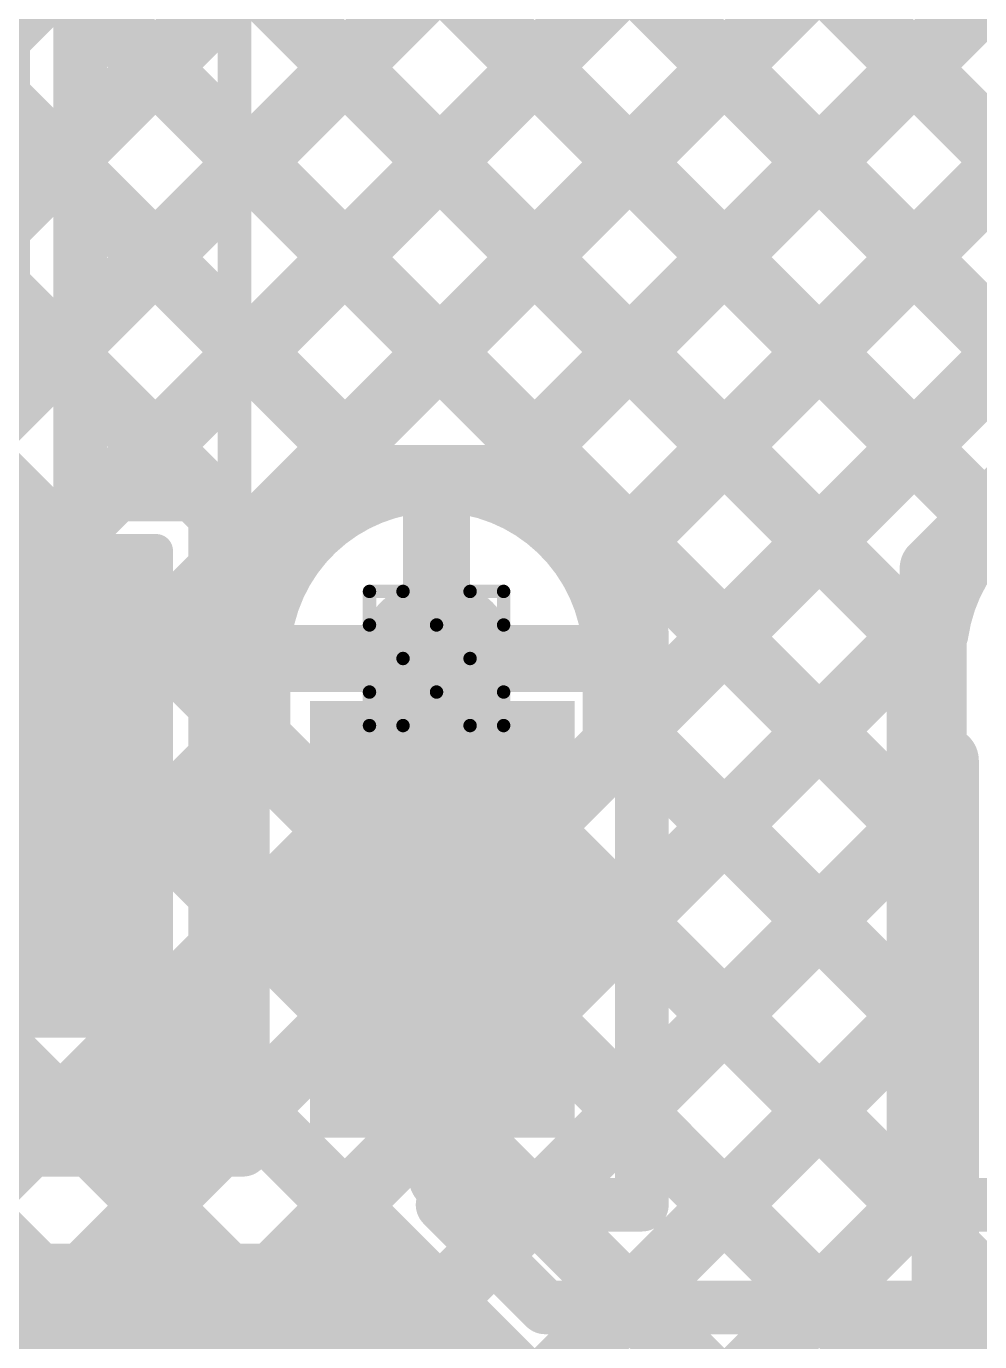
# Model space of a CAD drawing. Header units: inches. Extents: x -1.9 to 9.4, y 0 to 6.7.
# Drawn here: x 0.9163 to 1.0585, y 3.0198 to 3.2159 of the extents above; entities that cross this region are included whole.
import ezdxf

# ---------------------------------------------------------------- set-up
doc = ezdxf.new("R2010")
doc.units = ezdxf.units.IN
doc.header["$MEASUREMENT"] = 0
for name, color, linetype in [('Bottom Layer', 5, 'Continuous'), ('Drill Drawing', 1, 'Continuous'), ('Top Layer', 1, 'Continuous'), ('Top Overlay', 2, 'Continuous'), ('Top Paste', 8, 'Continuous'), ('Top Solder', 216, 'Continuous'), ('Via Holes', 16, 'Continuous')]:
    doc.layers.add(name, color=color, linetype=linetype)

# ---------------------------------------------------------------- blocks, each defined once
blk = doc.blocks.new('SOP_4_2_54_11')
at = {"layer": 'Top Layer'}
blk.add_hatch(color=1, dxfattribs=at).paths.add_polyline_path([(0.09449, -0.03425), (0.15157, -0.03425), (0.15157, -0.06575), (0.09449, -0.06575)])
at = {"layer": 'Top Paste'}
blk.add_hatch(color=8, dxfattribs=at).paths.add_polyline_path([(0.09449, -0.03425), (0.15157, -0.03425), (0.15157, -0.06575), (0.09449, -0.06575)])
at = {"layer": 'Top Solder'}
blk.add_hatch(color=216, dxfattribs=at).paths.add_polyline_path([(0.09049, -0.03025), (0.15557, -0.03025), (0.15557, -0.06975), (0.09049, -0.06975)])
at = {"layer": 'Top Overlay'}
blk.add_lwpolyline([(0.066, -0.081, 0.005, 0.005, 0), (-0.052, -0.081, 0.005, 0.005, 0)], format="xyseb", dxfattribs=at)
blk.add_lwpolyline([(0.06475, -0.081, 0.0025, 0.0025, 1), (0.06725, -0.081, 0.0025, 0.0025, 1)], format="xyseb", close=True, dxfattribs=at)
blk = doc.blocks.new('R___1206_12')
at = {"layer": 'Top Layer'}
for points in [[(-0.08, 0.035), (-0.02, 0.035), (-0.02, -0.035), (-0.08, -0.035)], [(0.02, 0.035), (0.08, 0.035), (0.08, -0.035), (0.02, -0.035)]]:
    blk.add_hatch(color=1, dxfattribs=at).paths.add_polyline_path(points)
at = {"layer": 'Top Paste'}
for points in [[(-0.08, 0.035), (-0.02, 0.035), (-0.02, -0.035), (-0.08, -0.035)], [(0.02, 0.035), (0.08, 0.035), (0.08, -0.035), (0.02, -0.035)]]:
    blk.add_hatch(color=8, dxfattribs=at).paths.add_polyline_path(points)
at = {"layer": 'Top Solder'}
for points in [[(-0.084, 0.039), (-0.016, 0.039), (-0.016, -0.039), (-0.084, -0.039)], [(0.016, 0.039), (0.084, 0.039), (0.084, -0.039), (0.016, -0.039)]]:
    blk.add_hatch(color=216, dxfattribs=at).paths.add_polyline_path(points)
at = {"layer": 'Top Overlay'}
for points in [[(-0.084, 0.039, 0.005, 0.005, 0), (0.084, 0.039, 0.005, 0.005, 0)], [(-0.084, 0.039, 0.005, 0.005, 0), (-0.084, -0.039, 0.005, 0.005, 0)], [(0.084, 0.039, 0.005, 0.005, 0), (0.084, -0.039, 0.005, 0.005, 0)], [(-0.084, -0.039, 0.005, 0.005, 0), (0.084, -0.039, 0.005, 0.005, 0)]]:
    blk.add_lwpolyline(points, format="xyseb", dxfattribs=at)
for points in [[(-0.08525, 0.039, 0.0025, 0.0025, 1), (-0.08275, 0.039, 0.0025, 0.0025, 1)], [(-0.08525, 0.039, 0.0025, 0.0025, 1), (-0.08275, 0.039, 0.0025, 0.0025, 1)], [(0.08275, 0.039, 0.0025, 0.0025, 1), (0.08525, 0.039, 0.0025, 0.0025, 1)], [(0.08275, 0.039, 0.0025, 0.0025, 1), (0.08525, 0.039, 0.0025, 0.0025, 1)], [(-0.08525, -0.039, 0.0025, 0.0025, 1), (-0.08275, -0.039, 0.0025, 0.0025, 1)], [(-0.08525, -0.039, 0.0025, 0.0025, 1), (-0.08275, -0.039, 0.0025, 0.0025, 1)], [(0.08275, -0.039, 0.0025, 0.0025, 1), (0.08525, -0.039, 0.0025, 0.0025, 1)], [(0.08275, -0.039, 0.0025, 0.0025, 1), (0.08525, -0.039, 0.0025, 0.0025, 1)]]:
    blk.add_lwpolyline(points, format="xyseb", close=True, dxfattribs=at)
blk = doc.blocks.new('SMA_DO_214AC__22')
at = {"layer": 'Top Layer'}
blk.add_hatch(color=1, dxfattribs=at).paths.add_polyline_path([(0.04331, 0.05512), (0.1063, 0.05512), (0.1063, -0.05512), (0.04331, -0.05512)])
at = {"layer": 'Top Paste'}
blk.add_hatch(color=8, dxfattribs=at).paths.add_polyline_path([(0.04331, 0.05512), (0.1063, 0.05512), (0.1063, -0.05512), (0.04331, -0.05512)])
at = {"layer": 'Top Solder'}
blk.add_hatch(color=216, dxfattribs=at).paths.add_polyline_path([(0.03931, 0.05912), (0.1103, 0.05912), (0.1103, -0.05912), (0.03931, -0.05912)])
at = {"layer": 'Top Overlay'}
for points in [[(0.1119, -0.04656, 0.005, 0.005, 0), (0.1119, -0.06034, 0.005, 0.005, 0)], [(-0.11745, -0.06034, 0.005, 0.005, 0), (0.1119, -0.06034, 0.005, 0.005, 0)]]:
    blk.add_lwpolyline(points, format="xyseb", dxfattribs=at)
for points in [[(0.11065, -0.04656, 0.0025, 0.0025, 1), (0.11315, -0.04656, 0.0025, 0.0025, 1)], [(0.11065, -0.06034, 0.0025, 0.0025, 1), (0.11315, -0.06034, 0.0025, 0.0025, 1)], [(0.11065, -0.06034, 0.0025, 0.0025, 1), (0.11315, -0.06034, 0.0025, 0.0025, 1)]]:
    blk.add_lwpolyline(points, format="xyseb", close=True, dxfattribs=at)

msp = doc.modelspace()

# ---------------------------------------------------------------- hatches: boundary and pattern name
at = {"layer": 'Bottom Layer'}
h = msp.add_hatch(color=5, dxfattribs=at)
edge = h.paths.add_edge_path()
edge.add_arc((0.97748, 3.12168), 0.01181, 0, 360)
at = {"layer": 'Top Layer'}
h = msp.add_hatch(color=1, dxfattribs=at)
edge = h.paths.add_edge_path()
edge.add_arc((0.97748, 3.12168), 0.01181, 0, 360)
at = {"layer": 'Via Holes'}
h = msp.add_hatch(color=7, dxfattribs=at)
edge = h.paths.add_edge_path()
edge.add_arc((0.97748, 3.12168), 0.00591, 0, 360)

# ---------------------------------------------------------------- linework, layer by layer
at = {"layer": 'Bottom Layer'}
for points in [[(0.16792, 2.47046, 0.01, 0.01, 0), (1.06697, 3.36951, 0.01, 0.01, 0)], [(0.18206, 2.45632, 0.01, 0.01, 0), (1.09526, 3.36951, 0.01, 0.01, 0)], [(0.1962, 2.44217, 0.01, 0.01, 0), (1.12354, 3.36951, 0.01, 0.01, 0)], [(0.22389, 2.44157, 0.01, 0.01, 0), (1.15183, 3.36951, 0.01, 0.01, 0)], [(0.25217, 2.44157, 0.01, 0.01, 0), (1.18011, 3.36951, 0.01, 0.01, 0)], [(0.57783, 3.36951, 0.01, 0.01, 0), (1.01651, 2.93083, 0.01, 0.01, 0)], [(0.60611, 3.36951, 0.01, 0.01, 0), (1.04136, 2.93426, 0.01, 0.01, 0)], [(0.6344, 3.36951, 0.01, 0.01, 0), (1.05334, 2.95057, 0.01, 0.01, 0)], [(0.66268, 3.36951, 0.01, 0.01, 0), (1.05334, 2.97885, 0.01, 0.01, 0)], [(0.69096, 3.36951, 0.01, 0.01, 0), (0.95067, 3.10981, 0.01, 0.01, 0)], [(0.71925, 3.36951, 0.01, 0.01, 0), (0.95217, 3.13659, 0.01, 0.01, 0)], [(0.74753, 3.36951, 0.01, 0.01, 0), (0.96856, 3.14849, 0.01, 0.01, 0)], [(0.77582, 3.36951, 0.01, 0.01, 0), (1.05334, 3.09199, 0.01, 0.01, 0)], [(0.8041, 3.36951, 0.01, 0.01, 0), (1.05153, 3.12209, 0.01, 0.01, 0)], [(0.83239, 3.36951, 0.01, 0.01, 0), (1.05917, 3.14273, 0.01, 0.01, 0)], [(0.86067, 3.36951, 0.01, 0.01, 0), (1.08169, 3.14849, 0.01, 0.01, 0)], [(0.88895, 3.36951, 0.01, 0.01, 0), (1.17583, 3.08264, 0.01, 0.01, 0)], [(0.98737, 3.14849, 0.01, 0.01, 0), (1.2084, 3.36951, 0.01, 0.01, 0)], [(1.00327, 3.1361, 0.01, 0.01, 0), (1.23668, 3.36951, 0.01, 0.01, 0)], [(1.00429, 3.10884, 0.01, 0.01, 0), (1.26496, 3.36951, 0.01, 0.01, 0)], [(1.00429, 3.10884, 0.01, 0.01, 0), (1.26496, 3.36951, 0.01, 0.01, 0)], [(0.95067, 3.13508, 0.01, 0.01, 0), (0.96407, 3.14849, 0.01, 0.01, 0)], [(0.96407, 3.14849, 0.01, 0.01, 0), (0.99088, 3.14849, 0.01, 0.01, 0)], [(0.99088, 3.14849, 0.01, 0.01, 0), (1.00429, 3.13508, 0.01, 0.01, 0)], [(1.05153, 3.13508, 0.01, 0.01, 0), (1.06493, 3.14849, 0.01, 0.01, 0)], [(0.97748, 3.12168, 0.01, 0.01, 0), (0.97748, 3.14349, 0.01, 0.01, 0)], [(0.95067, 3.10827, 0.01, 0.01, 0), (0.95067, 3.13508, 0.01, 0.01, 0)], [(1.00429, 3.10827, 0.01, 0.01, 0), (1.00429, 3.13508, 0.01, 0.01, 0)], [(1.05153, 3.10827, 0.01, 0.01, 0), (1.05153, 3.13508, 0.01, 0.01, 0)], [(0.85456, 2.93083, 0.01, 0.01, 0), (1.05153, 3.12779, 0.01, 0.01, 0)], [(0.95567, 3.12168, 0.01, 0.01, 0), (0.97748, 3.12168, 0.01, 0.01, 0)], [(0.97748, 3.12168, 0.01, 0.01, 0), (0.99929, 3.12168, 0.01, 0.01, 0)], [(0.97748, 3.09987, 0.01, 0.01, 0), (0.97748, 3.12168, 0.01, 0.01, 0)], [(0.28046, 2.44157, 0.01, 0.01, 0), (0.95067, 3.11179, 0.01, 0.01, 0)], [(1.00429, 3.11276, 0.01, 0.01, 0), (1.05334, 3.06371, 0.01, 0.01, 0)], [(0.95067, 3.10981, 0.01, 0.01, 0), (0.96561, 3.09487, 0.01, 0.01, 0)], [(0.95067, 3.10827, 0.01, 0.01, 0), (0.96407, 3.09487, 0.01, 0.01, 0)], [(0.99032, 3.09487, 0.01, 0.01, 0), (1.00429, 3.10884, 0.01, 0.01, 0)], [(0.99032, 3.09487, 0.01, 0.01, 0), (1.00429, 3.10884, 0.01, 0.01, 0)], [(0.99088, 3.09487, 0.01, 0.01, 0), (1.00429, 3.10827, 0.01, 0.01, 0)], [(1.05334, 2.94624, 0.01, 0.01, 0), (1.05334, 3.10646, 0.01, 0.01, 0)], [(0.88285, 2.93083, 0.01, 0.01, 0), (1.05334, 3.10132, 0.01, 0.01, 0)], [(0.79799, 2.93083, 0.01, 0.01, 0), (0.96305, 3.09589, 0.01, 0.01, 0)], [(0.99239, 3.09637, 0.01, 0.01, 0), (1.05334, 3.03542, 0.01, 0.01, 0)], [(0.82628, 2.93083, 0.01, 0.01, 0), (0.99032, 3.09487, 0.01, 0.01, 0)], [(0.82628, 2.93083, 0.01, 0.01, 0), (0.99032, 3.09487, 0.01, 0.01, 0)], [(0.96407, 3.09487, 0.01, 0.01, 0), (0.99088, 3.09487, 0.01, 0.01, 0)], [(0.96561, 3.09487, 0.01, 0.01, 0), (1.05334, 3.00714, 0.01, 0.01, 0)], [(0.91113, 2.93083, 0.01, 0.01, 0), (1.05334, 3.07303, 0.01, 0.01, 0)], [(0.93942, 2.93083, 0.01, 0.01, 0), (1.05334, 3.04475, 0.01, 0.01, 0)], [(0.9677, 2.93083, 0.01, 0.01, 0), (1.05334, 3.01647, 0.01, 0.01, 0)]]:
    msp.add_lwpolyline(points, format="xyseb", dxfattribs=at)
for points in [[(0.96157, 3.14849, 0.005, 0.005, 1), (0.96657, 3.14849, 0.005, 0.005, 1)], [(0.96157, 3.14849, 0.005, 0.005, 1), (0.96657, 3.14849, 0.005, 0.005, 1)], [(0.96606, 3.14849, 0.005, 0.005, 1), (0.97106, 3.14849, 0.005, 0.005, 1)], [(0.98487, 3.14849, 0.005, 0.005, 1), (0.98987, 3.14849, 0.005, 0.005, 1)], [(0.98838, 3.14849, 0.005, 0.005, 1), (0.99338, 3.14849, 0.005, 0.005, 1)], [(0.98838, 3.14849, 0.005, 0.005, 1), (0.99338, 3.14849, 0.005, 0.005, 1)], [(0.97498, 3.14349, 0.005, 0.005, 1), (0.97998, 3.14349, 0.005, 0.005, 1)], [(1.05667, 3.14273, 0.005, 0.005, 1), (1.06167, 3.14273, 0.005, 0.005, 1)], [(0.94967, 3.13659, 0.005, 0.005, 1), (0.95467, 3.13659, 0.005, 0.005, 1)], [(0.94817, 3.13508, 0.005, 0.005, 1), (0.95317, 3.13508, 0.005, 0.005, 1)], [(0.94817, 3.13508, 0.005, 0.005, 1), (0.95317, 3.13508, 0.005, 0.005, 1)], [(1.00077, 3.1361, 0.005, 0.005, 1), (1.00577, 3.1361, 0.005, 0.005, 1)], [(1.00179, 3.13508, 0.005, 0.005, 1), (1.00679, 3.13508, 0.005, 0.005, 1)], [(1.00179, 3.13508, 0.005, 0.005, 1), (1.00679, 3.13508, 0.005, 0.005, 1)], [(1.04903, 3.13508, 0.005, 0.005, 1), (1.05403, 3.13508, 0.005, 0.005, 1)], [(1.04903, 3.13508, 0.005, 0.005, 1), (1.05403, 3.13508, 0.005, 0.005, 1)], [(1.04903, 3.12779, 0.005, 0.005, 1), (1.05403, 3.12779, 0.005, 0.005, 1)], [(0.95317, 3.12168, 0.005, 0.005, 1), (0.95817, 3.12168, 0.005, 0.005, 1)], [(0.97498, 3.12168, 0.005, 0.005, 1), (0.97998, 3.12168, 0.005, 0.005, 1)], [(0.97498, 3.12168, 0.005, 0.005, 1), (0.97998, 3.12168, 0.005, 0.005, 1)], [(0.97498, 3.12168, 0.005, 0.005, 1), (0.97998, 3.12168, 0.005, 0.005, 1)], [(0.97498, 3.12168, 0.005, 0.005, 1), (0.97998, 3.12168, 0.005, 0.005, 1)], [(0.99679, 3.12168, 0.005, 0.005, 1), (1.00179, 3.12168, 0.005, 0.005, 1)], [(1.04903, 3.12209, 0.005, 0.005, 1), (1.05403, 3.12209, 0.005, 0.005, 1)], [(0.94817, 3.11179, 0.005, 0.005, 1), (0.95317, 3.11179, 0.005, 0.005, 1)], [(1.00179, 3.11276, 0.005, 0.005, 1), (1.00679, 3.11276, 0.005, 0.005, 1)], [(0.94817, 3.10981, 0.005, 0.005, 1), (0.95317, 3.10981, 0.005, 0.005, 1)], [(0.94817, 3.10981, 0.005, 0.005, 1), (0.95317, 3.10981, 0.005, 0.005, 1)], [(0.94817, 3.10827, 0.005, 0.005, 1), (0.95317, 3.10827, 0.005, 0.005, 1)], [(0.94817, 3.10827, 0.005, 0.005, 1), (0.95317, 3.10827, 0.005, 0.005, 1)], [(1.00179, 3.10884, 0.005, 0.005, 1), (1.00679, 3.10884, 0.005, 0.005, 1)], [(1.00179, 3.10884, 0.005, 0.005, 1), (1.00679, 3.10884, 0.005, 0.005, 1)], [(1.00179, 3.10884, 0.005, 0.005, 1), (1.00679, 3.10884, 0.005, 0.005, 1)], [(1.00179, 3.10884, 0.005, 0.005, 1), (1.00679, 3.10884, 0.005, 0.005, 1)], [(1.00179, 3.10827, 0.005, 0.005, 1), (1.00679, 3.10827, 0.005, 0.005, 1)], [(1.00179, 3.10827, 0.005, 0.005, 1), (1.00679, 3.10827, 0.005, 0.005, 1)], [(1.04903, 3.10827, 0.005, 0.005, 1), (1.05403, 3.10827, 0.005, 0.005, 1)], [(1.05084, 3.10646, 0.005, 0.005, 1), (1.05584, 3.10646, 0.005, 0.005, 1)], [(1.05084, 3.10132, 0.005, 0.005, 1), (1.05584, 3.10132, 0.005, 0.005, 1)], [(0.97498, 3.09987, 0.005, 0.005, 1), (0.97998, 3.09987, 0.005, 0.005, 1)], [(0.96055, 3.09589, 0.005, 0.005, 1), (0.96555, 3.09589, 0.005, 0.005, 1)], [(0.98989, 3.09637, 0.005, 0.005, 1), (0.99489, 3.09637, 0.005, 0.005, 1)], [(0.96157, 3.09487, 0.005, 0.005, 1), (0.96657, 3.09487, 0.005, 0.005, 1)], [(0.96157, 3.09487, 0.005, 0.005, 1), (0.96657, 3.09487, 0.005, 0.005, 1)], [(0.96311, 3.09487, 0.005, 0.005, 1), (0.96811, 3.09487, 0.005, 0.005, 1)], [(0.96311, 3.09487, 0.005, 0.005, 1), (0.96811, 3.09487, 0.005, 0.005, 1)], [(0.98782, 3.09487, 0.005, 0.005, 1), (0.99282, 3.09487, 0.005, 0.005, 1)], [(0.98782, 3.09487, 0.005, 0.005, 1), (0.99282, 3.09487, 0.005, 0.005, 1)], [(0.98782, 3.09487, 0.005, 0.005, 1), (0.99282, 3.09487, 0.005, 0.005, 1)], [(0.98782, 3.09487, 0.005, 0.005, 1), (0.99282, 3.09487, 0.005, 0.005, 1)], [(0.98838, 3.09487, 0.005, 0.005, 1), (0.99338, 3.09487, 0.005, 0.005, 1)], [(0.98838, 3.09487, 0.005, 0.005, 1), (0.99338, 3.09487, 0.005, 0.005, 1)], [(1.05084, 3.09199, 0.005, 0.005, 1), (1.05584, 3.09199, 0.005, 0.005, 1)], [(1.05084, 3.07303, 0.005, 0.005, 1), (1.05584, 3.07303, 0.005, 0.005, 1)], [(1.05084, 3.06371, 0.005, 0.005, 1), (1.05584, 3.06371, 0.005, 0.005, 1)], [(1.05084, 3.04475, 0.005, 0.005, 1), (1.05584, 3.04475, 0.005, 0.005, 1)], [(1.05084, 3.03542, 0.005, 0.005, 1), (1.05584, 3.03542, 0.005, 0.005, 1)], [(1.05084, 3.01647, 0.005, 0.005, 1), (1.05584, 3.01647, 0.005, 0.005, 1)]]:
    msp.add_lwpolyline(points, format="xyseb", close=True, dxfattribs=at)
at = {"layer": 'Drill Drawing'}
for points in [[(0.96748, 3.12668, 0.002, 0.002, 0), (0.96748, 3.13168, 0.002, 0.002, 0)], [(0.96748, 3.13168, 0.002, 0.002, 0), (0.97248, 3.13168, 0.002, 0.002, 0)], [(0.97248, 3.13168, 0.002, 0.002, 0), (0.97748, 3.12668, 0.002, 0.002, 0)], [(0.97748, 3.12668, 0.002, 0.002, 0), (0.98248, 3.13168, 0.002, 0.002, 0)], [(0.98248, 3.13168, 0.002, 0.002, 0), (0.98748, 3.13168, 0.002, 0.002, 0)], [(0.98748, 3.12668, 0.002, 0.002, 0), (0.98748, 3.13168, 0.002, 0.002, 0)], [(0.96748, 3.12668, 0.002, 0.002, 0), (0.97248, 3.12168, 0.002, 0.002, 0)], [(0.98248, 3.12168, 0.002, 0.002, 0), (0.98748, 3.12668, 0.002, 0.002, 0)], [(0.96748, 3.11668, 0.002, 0.002, 0), (0.97248, 3.12168, 0.002, 0.002, 0)], [(0.98248, 3.12168, 0.002, 0.002, 0), (0.98748, 3.11668, 0.002, 0.002, 0)], [(0.96748, 3.11168, 0.002, 0.002, 0), (0.96748, 3.11668, 0.002, 0.002, 0)], [(0.97248, 3.11168, 0.002, 0.002, 0), (0.97748, 3.11668, 0.002, 0.002, 0)], [(0.97748, 3.11668, 0.002, 0.002, 0), (0.98248, 3.11168, 0.002, 0.002, 0)], [(0.98748, 3.11168, 0.002, 0.002, 0), (0.98748, 3.11668, 0.002, 0.002, 0)], [(0.96748, 3.11168, 0.002, 0.002, 0), (0.97248, 3.11168, 0.002, 0.002, 0)], [(0.98248, 3.11168, 0.002, 0.002, 0), (0.98748, 3.11168, 0.002, 0.002, 0)]]:
    msp.add_lwpolyline(points, format="xyseb", dxfattribs=at)
for points in [[(0.96698, 3.13168, 0.001, 0.001, 1), (0.96798, 3.13168, 0.001, 0.001, 1)], [(0.96698, 3.13168, 0.001, 0.001, 1), (0.96798, 3.13168, 0.001, 0.001, 1)], [(0.97198, 3.13168, 0.001, 0.001, 1), (0.97298, 3.13168, 0.001, 0.001, 1)], [(0.97198, 3.13168, 0.001, 0.001, 1), (0.97298, 3.13168, 0.001, 0.001, 1)], [(0.98198, 3.13168, 0.001, 0.001, 1), (0.98298, 3.13168, 0.001, 0.001, 1)], [(0.98198, 3.13168, 0.001, 0.001, 1), (0.98298, 3.13168, 0.001, 0.001, 1)], [(0.98698, 3.13168, 0.001, 0.001, 1), (0.98798, 3.13168, 0.001, 0.001, 1)], [(0.98698, 3.13168, 0.001, 0.001, 1), (0.98798, 3.13168, 0.001, 0.001, 1)], [(0.96698, 3.12668, 0.001, 0.001, 1), (0.96798, 3.12668, 0.001, 0.001, 1)], [(0.96698, 3.12668, 0.001, 0.001, 1), (0.96798, 3.12668, 0.001, 0.001, 1)], [(0.97698, 3.12668, 0.001, 0.001, 1), (0.97798, 3.12668, 0.001, 0.001, 1)], [(0.97698, 3.12668, 0.001, 0.001, 1), (0.97798, 3.12668, 0.001, 0.001, 1)], [(0.98698, 3.12668, 0.001, 0.001, 1), (0.98798, 3.12668, 0.001, 0.001, 1)], [(0.98698, 3.12668, 0.001, 0.001, 1), (0.98798, 3.12668, 0.001, 0.001, 1)], [(0.97198, 3.12168, 0.001, 0.001, 1), (0.97298, 3.12168, 0.001, 0.001, 1)], [(0.97198, 3.12168, 0.001, 0.001, 1), (0.97298, 3.12168, 0.001, 0.001, 1)], [(0.98198, 3.12168, 0.001, 0.001, 1), (0.98298, 3.12168, 0.001, 0.001, 1)], [(0.98198, 3.12168, 0.001, 0.001, 1), (0.98298, 3.12168, 0.001, 0.001, 1)], [(0.96698, 3.11668, 0.001, 0.001, 1), (0.96798, 3.11668, 0.001, 0.001, 1)], [(0.96698, 3.11668, 0.001, 0.001, 1), (0.96798, 3.11668, 0.001, 0.001, 1)], [(0.97698, 3.11668, 0.001, 0.001, 1), (0.97798, 3.11668, 0.001, 0.001, 1)], [(0.97698, 3.11668, 0.001, 0.001, 1), (0.97798, 3.11668, 0.001, 0.001, 1)], [(0.98698, 3.11668, 0.001, 0.001, 1), (0.98798, 3.11668, 0.001, 0.001, 1)], [(0.98698, 3.11668, 0.001, 0.001, 1), (0.98798, 3.11668, 0.001, 0.001, 1)], [(0.96698, 3.11168, 0.001, 0.001, 1), (0.96798, 3.11168, 0.001, 0.001, 1)], [(0.96698, 3.11168, 0.001, 0.001, 1), (0.96798, 3.11168, 0.001, 0.001, 1)], [(0.97198, 3.11168, 0.001, 0.001, 1), (0.97298, 3.11168, 0.001, 0.001, 1)], [(0.97198, 3.11168, 0.001, 0.001, 1), (0.97298, 3.11168, 0.001, 0.001, 1)], [(0.98198, 3.11168, 0.001, 0.001, 1), (0.98298, 3.11168, 0.001, 0.001, 1)], [(0.98198, 3.11168, 0.001, 0.001, 1), (0.98298, 3.11168, 0.001, 0.001, 1)], [(0.98698, 3.11168, 0.001, 0.001, 1), (0.98798, 3.11168, 0.001, 0.001, 1)], [(0.98698, 3.11168, 0.001, 0.001, 1), (0.98798, 3.11168, 0.001, 0.001, 1)]]:
    msp.add_lwpolyline(points, format="xyseb", close=True, dxfattribs=at)
at = {"layer": 'Top Layer'}
for points in [[(0.92434, 3.19859, 0.008, 0.008, 0), (1.04859, 3.32285, 0.008, 0.008, 0)], [(0.92434, 3.17031, 0.008, 0.008, 0), (1.04859, 3.29456, 0.008, 0.008, 0)], [(0.92844, 3.14613, 0.008, 0.008, 0), (1.06863, 3.28632, 0.008, 0.008, 0)], [(0.94446, 3.13386, 0.008, 0.008, 0), (1.09691, 3.28632, 0.008, 0.008, 0)], [(0.97734, 3.28113, 0.008, 0.008, 0), (1.11934, 3.13913, 0.008, 0.008, 0)], [(0.98519, 3.14631, 0.008, 0.008, 0), (1.11934, 3.28046, 0.008, 0.008, 0)], [(0.93007, 3.27183, 0.008, 0.008, 0), (1.06105, 3.14085, 0.008, 0.008, 0)], [(0.95836, 3.27183, 0.008, 0.008, 0), (1.08315, 3.14704, 0.008, 0.008, 0)], [(0.92179, 3.25183, 0.008, 0.008, 0), (1.04859, 3.12502, 0.008, 0.008, 0)], [(1.00051, 3.13334, 0.008, 0.008, 0), (1.11934, 3.25217, 0.008, 0.008, 0)], [(0.92434, 3.20983, 0.008, 0.008, 0), (0.92434, 3.23983, 0.008, 0.008, 0)], [(1.00809, 3.11264, 0.008, 0.008, 0), (1.11934, 3.22389, 0.008, 0.008, 0)], [(1.00809, 3.11264, 0.008, 0.008, 0), (1.11934, 3.22389, 0.008, 0.008, 0)], [(0.92434, 3.22099, 0.008, 0.008, 0), (1.04859, 3.09674, 0.008, 0.008, 0)], [(0.92434, 3.15183, 0.008, 0.008, 0), (0.92434, 3.20983, 0.008, 0.008, 0)], [(0.92434, 3.15183, 0.008, 0.008, 0), (0.92434, 3.20983, 0.008, 0.008, 0)], [(0.92434, 3.19271, 0.008, 0.008, 0), (0.97051, 3.14653, 0.008, 0.008, 0)], [(0.92434, 3.16442, 0.008, 0.008, 0), (0.94264, 3.14613, 0.008, 0.008, 0)], [(0.92434, 3.14613, 0.008, 0.008, 0), (0.92434, 3.15183, 0.008, 0.008, 0)], [(0.95193, 3.12534, 0.008, 0.008, -0.866953), (1.00303, 3.12534, 0.008, 0.008, 0)], [(1.05279, 3.12534, 0.008, 0.008, -0.866953), (1.10389, 3.12534, 0.008, 0.008, 0)], [(0.92434, 3.14613, 0.008, 0.008, 0), (0.94446, 3.14613, 0.008, 0.008, 0)], [(0.94446, 3.05513, 0.008, 0.008, 0), (0.94446, 3.14613, 0.008, 0.008, 0)], [(0.94446, 3.14431, 0.008, 0.008, 0), (0.95479, 3.13398, 0.008, 0.008, 0)], [(0.97748, 3.12168, 0.01, 0.01, 0), (0.97748, 3.14349, 0.01, 0.01, 0)], [(1.04907, 3.12534, 0.008, 0.008, 0), (1.054, 3.13026, 0.008, 0.008, 0)], [(0.97748, 3.09168, 0.02, 0.02, 0), (0.97748, 3.12168, 0.02, 0.02, 0)], [(0.94859, 3.04844, 0.008, 0.008, 0), (0.94859, 3.12534, 0.008, 0.008, 0)], [(0.94859, 3.12534, 0.008, 0.008, 0), (0.95193, 3.12534, 0.008, 0.008, 0)], [(1.00303, 3.12534, 0.008, 0.008, 0), (1.00809, 3.12534, 0.008, 0.008, 0)], [(1.00809, 3.04025, 0.008, 0.008, 0), (1.00809, 3.12534, 0.008, 0.008, 0)], [(1.00809, 3.08435, 0.008, 0.008, 0), (1.04859, 3.12486, 0.008, 0.008, 0)], [(1.04859, 3.12534, 0.008, 0.008, 0), (1.05279, 3.12534, 0.008, 0.008, 0)], [(1.04859, 3.04025, 0.008, 0.008, 0), (1.04859, 3.12534, 0.008, 0.008, 0)], [(0.95567, 3.12168, 0.01, 0.01, 0), (0.97748, 3.12168, 0.01, 0.01, 0)], [(0.97748, 3.12168, 0.01, 0.01, 0), (0.99929, 3.12168, 0.01, 0.01, 0)], [(0.94446, 3.11602, 0.008, 0.008, 0), (0.94859, 3.11189, 0.008, 0.008, 0)], [(0.94446, 3.10557, 0.008, 0.008, 0), (0.94859, 3.10971, 0.008, 0.008, 0)], [(1.00809, 3.10896, 0.008, 0.008, 0), (1.04859, 3.06846, 0.008, 0.008, 0)], [(1.00809, 3.05607, 0.008, 0.008, 0), (1.04859, 3.09657, 0.008, 0.008, 0)], [(0.94446, 3.08774, 0.008, 0.008, 0), (0.94859, 3.0836, 0.008, 0.008, 0)], [(0.95259, 3.0828, 0.01, 0.01, 0), (0.97834, 3.0828, 0.01, 0.01, 0)], [(0.97834, 3.0828, 0.01, 0.01, 0), (1.00409, 3.0828, 0.01, 0.01, 0)], [(0.97834, 3.04425, 0.01, 0.01, 0), (0.97834, 3.0828, 0.01, 0.01, 0)], [(0.94446, 3.07729, 0.008, 0.008, 0), (0.94859, 3.08142, 0.008, 0.008, 0)], [(1.00809, 3.08068, 0.008, 0.008, 0), (1.10765, 2.98112, 0.008, 0.008, 0)], [(1.00525, 3.02494, 0.008, 0.008, 0), (1.04859, 3.06829, 0.008, 0.008, 0)], [(0.94446, 3.05945, 0.008, 0.008, 0), (0.94859, 3.05532, 0.008, 0.008, 0)], [(0.80622, 3.05513, 0.008, 0.008, 0), (0.94446, 3.05513, 0.008, 0.008, 0)], [(0.91561, 3.04844, 0.008, 0.008, 0), (0.9223, 3.05513, 0.008, 0.008, 0)], [(0.92049, 3.05513, 0.008, 0.008, 0), (0.92718, 3.04844, 0.008, 0.008, 0)], [(0.9439, 3.04844, 0.008, 0.008, 0), (0.94859, 3.05314, 0.008, 0.008, 0)], [(0.9439, 3.04844, 0.008, 0.008, 0), (0.94859, 3.05314, 0.008, 0.008, 0)], [(1.00809, 3.05239, 0.008, 0.008, 0), (1.03553, 3.02494, 0.008, 0.008, 0)], [(0.60222, 3.04844, 0.008, 0.008, 0), (0.94859, 3.04844, 0.008, 0.008, 0)], [(0.97838, 3.04025, 0.008, 0.008, 0), (1.00809, 3.04025, 0.008, 0.008, 0)], [(0.97838, 3.04025, 0.008, 0.008, 0), (0.99368, 3.02494, 0.008, 0.008, 0)], [(0.98532, 3.0333, 0.008, 0.008, 0), (0.99227, 3.04025, 0.008, 0.008, 0)], [(0.99194, 3.04025, 0.008, 0.008, 0), (1.00725, 3.02494, 0.008, 0.008, 0)], [(1.03353, 3.02494, 0.008, 0.008, 0), (1.04884, 3.04025, 0.008, 0.008, 0)], [(1.04859, 3.04025, 0.008, 0.008, 0), (1.10809, 3.04025, 0.008, 0.008, 0)], [(1.04903, 3.01216, 0.008, 0.008, 0), (1.07712, 3.04025, 0.008, 0.008, 0)], [(0.60222, 3.02194, 0.025, 0.025, 0), (0.95921, 3.02194, 0.025, 0.025, 0)], [(0.95921, 3.02194, 0.025, 0.025, 0), (0.98021, 3.00094, 0.025, 0.025, 0)], [(0.99368, 3.02494, 0.008, 0.008, 0), (1.04903, 3.02494, 0.008, 0.008, 0)], [(1.04903, 2.88671, 0.008, 0.008, 0), (1.04903, 3.02494, 0.008, 0.008, 0)]]:
    msp.add_lwpolyline(points, format="xyseb", dxfattribs=at)
for points in [[(0.92234, 3.20983, 0.004, 0.004, 1), (0.92634, 3.20983, 0.004, 0.004, 1)], [(0.92234, 3.20983, 0.004, 0.004, 1), (0.92634, 3.20983, 0.004, 0.004, 1)], [(0.92234, 3.20983, 0.004, 0.004, 1), (0.92634, 3.20983, 0.004, 0.004, 1)], [(0.92234, 3.19859, 0.004, 0.004, 1), (0.92634, 3.19859, 0.004, 0.004, 1)], [(0.92234, 3.19271, 0.004, 0.004, 1), (0.92634, 3.19271, 0.004, 0.004, 1)], [(0.92234, 3.17031, 0.004, 0.004, 1), (0.92634, 3.17031, 0.004, 0.004, 1)], [(0.92234, 3.16442, 0.004, 0.004, 1), (0.92634, 3.16442, 0.004, 0.004, 1)], [(0.92234, 3.15183, 0.004, 0.004, 1), (0.92634, 3.15183, 0.004, 0.004, 1)], [(0.92234, 3.15183, 0.004, 0.004, 1), (0.92634, 3.15183, 0.004, 0.004, 1)], [(0.92234, 3.15183, 0.004, 0.004, 1), (0.92634, 3.15183, 0.004, 0.004, 1)], [(0.92234, 3.14613, 0.004, 0.004, 1), (0.92634, 3.14613, 0.004, 0.004, 1)], [(0.92234, 3.14613, 0.004, 0.004, 1), (0.92634, 3.14613, 0.004, 0.004, 1)], [(0.92644, 3.14613, 0.004, 0.004, 1), (0.93044, 3.14613, 0.004, 0.004, 1)], [(0.94064, 3.14613, 0.004, 0.004, 1), (0.94464, 3.14613, 0.004, 0.004, 1)], [(0.94246, 3.14613, 0.004, 0.004, 1), (0.94646, 3.14613, 0.004, 0.004, 1)], [(0.94246, 3.14613, 0.004, 0.004, 1), (0.94646, 3.14613, 0.004, 0.004, 1)], [(0.96851, 3.14653, 0.004, 0.004, 1), (0.97251, 3.14653, 0.004, 0.004, 1)], [(0.98319, 3.14631, 0.004, 0.004, 1), (0.98719, 3.14631, 0.004, 0.004, 1)], [(0.94246, 3.14431, 0.004, 0.004, 1), (0.94646, 3.14431, 0.004, 0.004, 1)], [(0.97498, 3.14349, 0.005, 0.005, 1), (0.97998, 3.14349, 0.005, 0.005, 1)], [(1.05905, 3.14085, 0.004, 0.004, 1), (1.06305, 3.14085, 0.004, 0.004, 1)], [(0.94246, 3.13386, 0.004, 0.004, 1), (0.94646, 3.13386, 0.004, 0.004, 1)], [(0.95279, 3.13398, 0.004, 0.004, 1), (0.95679, 3.13398, 0.004, 0.004, 1)], [(0.99851, 3.13334, 0.004, 0.004, 1), (1.00251, 3.13334, 0.004, 0.004, 1)], [(1.052, 3.13026, 0.004, 0.004, 1), (1.056, 3.13026, 0.004, 0.004, 1)], [(0.97248, 3.12168, 0.01, 0.01, 1), (0.98248, 3.12168, 0.01, 0.01, 1)], [(0.94659, 3.12534, 0.004, 0.004, 1), (0.95059, 3.12534, 0.004, 0.004, 1)], [(0.94659, 3.12534, 0.004, 0.004, 1), (0.95059, 3.12534, 0.004, 0.004, 1)], [(0.94993, 3.12534, 0.004, 0.004, 1), (0.95393, 3.12534, 0.004, 0.004, 1)], [(0.94993, 3.12534, 0.004, 0.004, 1), (0.95393, 3.12534, 0.004, 0.004, 1)], [(1.00103, 3.12534, 0.004, 0.004, 1), (1.00503, 3.12534, 0.004, 0.004, 1)], [(1.00103, 3.12534, 0.004, 0.004, 1), (1.00503, 3.12534, 0.004, 0.004, 1)], [(1.00609, 3.12534, 0.004, 0.004, 1), (1.01009, 3.12534, 0.004, 0.004, 1)], [(1.00609, 3.12534, 0.004, 0.004, 1), (1.01009, 3.12534, 0.004, 0.004, 1)], [(1.04659, 3.12534, 0.004, 0.004, 1), (1.05059, 3.12534, 0.004, 0.004, 1)], [(1.04659, 3.12534, 0.004, 0.004, 1), (1.05059, 3.12534, 0.004, 0.004, 1)], [(1.04659, 3.12502, 0.004, 0.004, 1), (1.05059, 3.12502, 0.004, 0.004, 1)], [(1.04659, 3.12486, 0.004, 0.004, 1), (1.05059, 3.12486, 0.004, 0.004, 1)], [(1.04707, 3.12534, 0.004, 0.004, 1), (1.05107, 3.12534, 0.004, 0.004, 1)], [(1.05079, 3.12534, 0.004, 0.004, 1), (1.05479, 3.12534, 0.004, 0.004, 1)], [(1.05079, 3.12534, 0.004, 0.004, 1), (1.05479, 3.12534, 0.004, 0.004, 1)], [(0.95317, 3.12168, 0.005, 0.005, 1), (0.95817, 3.12168, 0.005, 0.005, 1)], [(0.97498, 3.12168, 0.005, 0.005, 1), (0.97998, 3.12168, 0.005, 0.005, 1)], [(0.97498, 3.12168, 0.005, 0.005, 1), (0.97998, 3.12168, 0.005, 0.005, 1)], [(0.97498, 3.12168, 0.005, 0.005, 1), (0.97998, 3.12168, 0.005, 0.005, 1)], [(0.99679, 3.12168, 0.005, 0.005, 1), (1.00179, 3.12168, 0.005, 0.005, 1)], [(0.94246, 3.11602, 0.004, 0.004, 1), (0.94646, 3.11602, 0.004, 0.004, 1)], [(1.00609, 3.11264, 0.004, 0.004, 1), (1.01009, 3.11264, 0.004, 0.004, 1)], [(1.00609, 3.11264, 0.004, 0.004, 1), (1.01009, 3.11264, 0.004, 0.004, 1)], [(0.94659, 3.11189, 0.004, 0.004, 1), (0.95059, 3.11189, 0.004, 0.004, 1)], [(0.94659, 3.10971, 0.004, 0.004, 1), (0.95059, 3.10971, 0.004, 0.004, 1)], [(1.00609, 3.10896, 0.004, 0.004, 1), (1.01009, 3.10896, 0.004, 0.004, 1)], [(0.94246, 3.10557, 0.004, 0.004, 1), (0.94646, 3.10557, 0.004, 0.004, 1)], [(0.97248, 3.09168, 0.01, 0.01, 1), (0.98248, 3.09168, 0.01, 0.01, 1)], [(1.04659, 3.09674, 0.004, 0.004, 1), (1.05059, 3.09674, 0.004, 0.004, 1)], [(1.04659, 3.09657, 0.004, 0.004, 1), (1.05059, 3.09657, 0.004, 0.004, 1)], [(0.94246, 3.08774, 0.004, 0.004, 1), (0.94646, 3.08774, 0.004, 0.004, 1)], [(0.94659, 3.0836, 0.004, 0.004, 1), (0.95059, 3.0836, 0.004, 0.004, 1)], [(0.95009, 3.0828, 0.005, 0.005, 1), (0.95509, 3.0828, 0.005, 0.005, 1)], [(0.97584, 3.0828, 0.005, 0.005, 1), (0.98084, 3.0828, 0.005, 0.005, 1)], [(0.97584, 3.0828, 0.005, 0.005, 1), (0.98084, 3.0828, 0.005, 0.005, 1)], [(0.97584, 3.0828, 0.005, 0.005, 1), (0.98084, 3.0828, 0.005, 0.005, 1)], [(1.00159, 3.0828, 0.005, 0.005, 1), (1.00659, 3.0828, 0.005, 0.005, 1)], [(1.00609, 3.08435, 0.004, 0.004, 1), (1.01009, 3.08435, 0.004, 0.004, 1)], [(0.94659, 3.08142, 0.004, 0.004, 1), (0.95059, 3.08142, 0.004, 0.004, 1)], [(1.00609, 3.08068, 0.004, 0.004, 1), (1.01009, 3.08068, 0.004, 0.004, 1)], [(0.94246, 3.07729, 0.004, 0.004, 1), (0.94646, 3.07729, 0.004, 0.004, 1)], [(1.04659, 3.06846, 0.004, 0.004, 1), (1.05059, 3.06846, 0.004, 0.004, 1)], [(1.04659, 3.06829, 0.004, 0.004, 1), (1.05059, 3.06829, 0.004, 0.004, 1)], [(0.94246, 3.05945, 0.004, 0.004, 1), (0.94646, 3.05945, 0.004, 0.004, 1)], [(0.94659, 3.05532, 0.004, 0.004, 1), (0.95059, 3.05532, 0.004, 0.004, 1)], [(1.00609, 3.05607, 0.004, 0.004, 1), (1.01009, 3.05607, 0.004, 0.004, 1)], [(0.91849, 3.05513, 0.004, 0.004, 1), (0.92249, 3.05513, 0.004, 0.004, 1)], [(0.9203, 3.05513, 0.004, 0.004, 1), (0.9243, 3.05513, 0.004, 0.004, 1)], [(0.94246, 3.05513, 0.004, 0.004, 1), (0.94646, 3.05513, 0.004, 0.004, 1)], [(0.94246, 3.05513, 0.004, 0.004, 1), (0.94646, 3.05513, 0.004, 0.004, 1)], [(0.94659, 3.05314, 0.004, 0.004, 1), (0.95059, 3.05314, 0.004, 0.004, 1)], [(0.94659, 3.05314, 0.004, 0.004, 1), (0.95059, 3.05314, 0.004, 0.004, 1)], [(1.00609, 3.05239, 0.004, 0.004, 1), (1.01009, 3.05239, 0.004, 0.004, 1)], [(0.91361, 3.04844, 0.004, 0.004, 1), (0.91761, 3.04844, 0.004, 0.004, 1)], [(0.92518, 3.04844, 0.004, 0.004, 1), (0.92918, 3.04844, 0.004, 0.004, 1)], [(0.9419, 3.04844, 0.004, 0.004, 1), (0.9459, 3.04844, 0.004, 0.004, 1)], [(0.9419, 3.04844, 0.004, 0.004, 1), (0.9459, 3.04844, 0.004, 0.004, 1)], [(0.94659, 3.04844, 0.004, 0.004, 1), (0.95059, 3.04844, 0.004, 0.004, 1)], [(0.94659, 3.04844, 0.004, 0.004, 1), (0.95059, 3.04844, 0.004, 0.004, 1)], [(0.97584, 3.04425, 0.005, 0.005, 1), (0.98084, 3.04425, 0.005, 0.005, 1)], [(0.97638, 3.04025, 0.004, 0.004, 1), (0.98038, 3.04025, 0.004, 0.004, 1)], [(0.97638, 3.04025, 0.004, 0.004, 1), (0.98038, 3.04025, 0.004, 0.004, 1)], [(0.98994, 3.04025, 0.004, 0.004, 1), (0.99394, 3.04025, 0.004, 0.004, 1)], [(0.99027, 3.04025, 0.004, 0.004, 1), (0.99427, 3.04025, 0.004, 0.004, 1)], [(1.00609, 3.04025, 0.004, 0.004, 1), (1.01009, 3.04025, 0.004, 0.004, 1)], [(1.00609, 3.04025, 0.004, 0.004, 1), (1.01009, 3.04025, 0.004, 0.004, 1)], [(1.04659, 3.04025, 0.004, 0.004, 1), (1.05059, 3.04025, 0.004, 0.004, 1)], [(1.04659, 3.04025, 0.004, 0.004, 1), (1.05059, 3.04025, 0.004, 0.004, 1)], [(1.04684, 3.04025, 0.004, 0.004, 1), (1.05084, 3.04025, 0.004, 0.004, 1)], [(0.98332, 3.0333, 0.004, 0.004, 1), (0.98732, 3.0333, 0.004, 0.004, 1)], [(0.95296, 3.02194, 0.0125, 0.0125, 1), (0.96546, 3.02194, 0.0125, 0.0125, 1)], [(0.95296, 3.02194, 0.0125, 0.0125, 1), (0.96546, 3.02194, 0.0125, 0.0125, 1)], [(0.99168, 3.02494, 0.004, 0.004, 1), (0.99568, 3.02494, 0.004, 0.004, 1)], [(0.99168, 3.02494, 0.004, 0.004, 1), (0.99568, 3.02494, 0.004, 0.004, 1)], [(1.00325, 3.02494, 0.004, 0.004, 1), (1.00725, 3.02494, 0.004, 0.004, 1)], [(1.00525, 3.02494, 0.004, 0.004, 1), (1.00925, 3.02494, 0.004, 0.004, 1)], [(1.03153, 3.02494, 0.004, 0.004, 1), (1.03553, 3.02494, 0.004, 0.004, 1)], [(1.03353, 3.02494, 0.004, 0.004, 1), (1.03753, 3.02494, 0.004, 0.004, 1)], [(1.04703, 3.02494, 0.004, 0.004, 1), (1.05103, 3.02494, 0.004, 0.004, 1)], [(1.04703, 3.02494, 0.004, 0.004, 1), (1.05103, 3.02494, 0.004, 0.004, 1)]]:
    msp.add_lwpolyline(points, format="xyseb", close=True, dxfattribs=at)

# ---------------------------------------------------------------- block references
for name, p, rotation in [('SOP_4_2_54_11', (1.02834, 3.20583), 270), ('R___1206_12', (0.87534, 3.24583), 90), ('SMA_DO_214AC__22', (0.87534, 3.02583), 90)]:
    msp.add_blockref(name, p, dxfattribs=dict(rotation=rotation))

doc.saveas('drawing.dxf')
